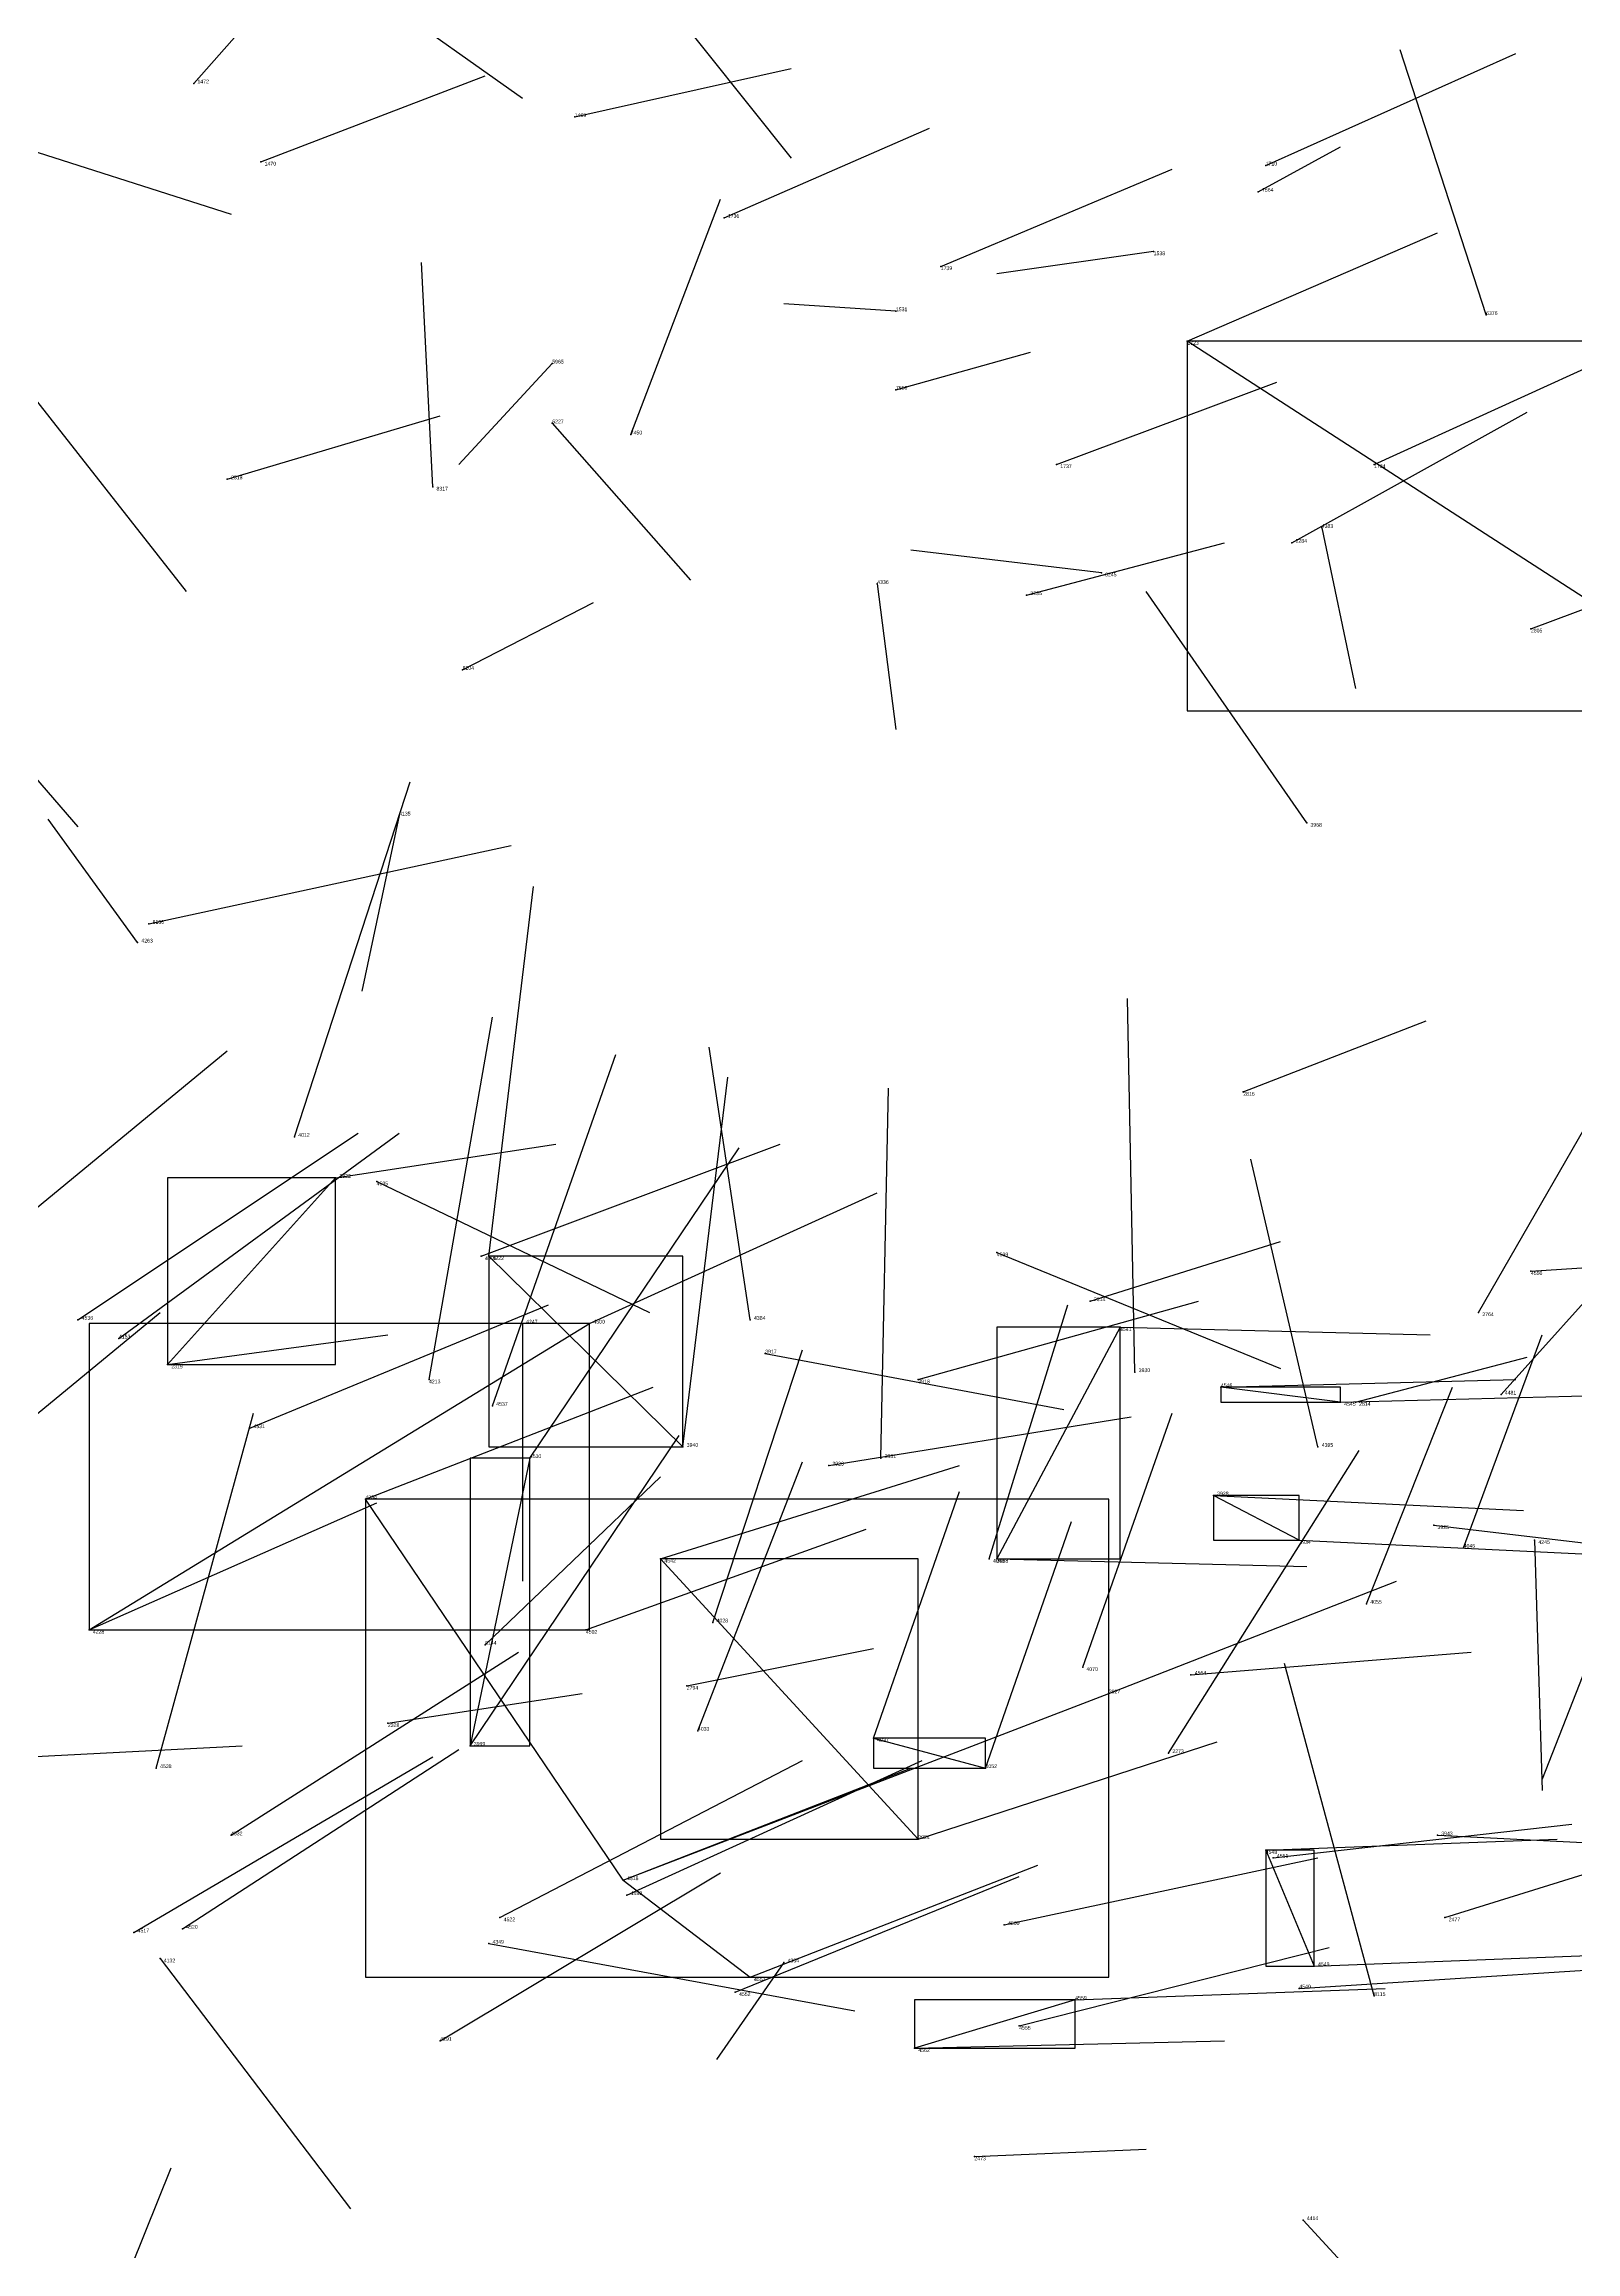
# Model space of a CAD drawing. Extents: x 59.1 to 70.8, y 600.3 to 605.1.
# Drawn here: x 65.839 to 66.249, y 603.394 to 603.984 of the extents above; entities that cross this region are included whole.
import ezdxf

# ---------------------------------------------------------------- set-up
doc = ezdxf.new("R2010")
doc.units = 0
for name, color, linetype in [('Clients', 3, 'CONTINUOUS'), ('Facilities', 3, 'CONTINUOUS'), ('Facilities_lines', 3, 'CONTINUOUS'), ('Min_max_boxes', 1, 'CONTINUOUS'), ('Normals', 1, 'CONTINUOUS'), ('Source_points', 5, 'CONTINUOUS'), ('Text', 3, 'CONTINUOUS')]:
    doc.layers.add(name, color=color, linetype=linetype)

msp = doc.modelspace()

# ---------------------------------------------------------------- linework, layer by layer
at = {"layer": 'Clients', "color": 5}
for p in [(66.145, 603.905, 449.219), (65.958, 603.66, 454.815), (65.985, 603.642, 454.373), (65.872, 603.631, 449.476), (66.154, 603.625, 454.149), (65.925, 603.595, 454.375), (66.152, 603.596, 454.278), (66.004, 603.579, 454.252), (66.094, 603.579, 454.178), (66.124, 603.543, 454.363), (65.953, 603.529, 454.58), (66.091, 603.523, 455.762), (66.179, 603.47, 454.088), (66.028, 603.467, 454.37), (66.072, 603.448, 454.203)]:
    msp.add_point(p, dxfattribs=at)
at = {"layer": 'Facilities', "color": 3}
for p in [(65.879, 603.974, 448.493), (65.981, 603.965, 449.344), (65.897, 603.953, 449.415), (66.166, 603.952, 449.179), (66.164, 603.945, 462.516), (66.021, 603.938, 449.304), (66.079, 603.925, 449.293), (66.136, 603.929, 448.346), (66.067, 603.913, 448.317), (66.225, 603.912, 454.46), (65.975, 603.899, 457.465), (66.067, 603.892, 462.663), (65.975, 603.883, 458.387), (65.996, 603.88, 460.68), (66.11, 603.872, 449.292), (66.195, 603.872, 449.218), (65.888, 603.868, 449.484), (65.943, 603.866, 460.621), (66.181, 603.855, 457.532), (66.173, 603.851, 449.286), (66.122, 603.843, 460.944), (66.062, 603.84, 458.41), (66.102, 603.837, 449.464), (66.237, 603.828, 449.233), (65.951, 603.817, 462.65), (65.934, 603.778, 457.451), (66.177, 603.776, 454.484), (65.867, 603.749, 459.131), (65.864, 603.744, 456.835), (66.16, 603.704, 449.383), (65.906, 603.692, 454.571), (65.917, 603.681, 449.525), (65.928, 603.68, 454.505), (65.956, 603.66, 454.437), (66.094, 603.661, 454.282), (66.237, 603.656, 454.166), (66.119, 603.648, 449.307), (65.848, 603.643, 454.53), (65.967, 603.642, 457.298), (66.028, 603.643, 457.319), (66.127, 603.641, 454.215), (66.223, 603.645, 453.015), (65.859, 603.638, 454.506), (66.032, 603.634, 454.462), (66.131, 603.629, 454.914), (65.942, 603.627, 454.758), (66.073, 603.627, 454.299), (66.229, 603.623, 456.975), (65.959, 603.62, 454.641), (66.186, 603.621, 454.16), (66.19, 603.621, 449.39), (65.894, 603.614, 454.442), (65.969, 603.606, 454.566), (66.01, 603.609, 454.886), (66.063, 603.606, 454.803), (66.18, 603.609, 457.343), (66.049, 603.604, 454.241), (66.211, 603.588, 454.014), (66.175, 603.584, 454.287), (66.219, 603.582, 455.773), (66.238, 603.584, 457.025), (66.092, 603.579, 455.777), (66.193, 603.567, 455.718), (65.851, 603.56, 454.5), (65.984, 603.56, 454.32), (66.018, 603.562, 455.721), (65.957, 603.556, 459.201), (66.117, 603.55, 455.738), (66.146, 603.548, 454.12), (66.011, 603.545, 449.423), (65.931, 603.535, 449.437), (66.014, 603.533, 455.762), (66.061, 603.531, 455.699), (65.869, 603.523, 454.647), (66.14, 603.527, 453.079), (65.889, 603.505, 454.573), (66.073, 603.504, 454.398), (66.212, 603.505, 454.064), (66.166, 603.501, 454.081), (66.168, 603.499, 454.281), (65.994, 603.493, 454.361), (65.995, 603.489, 454.43), (65.961, 603.483, 454.546), (66.096, 603.481, 454.324), (66.214, 603.483, 449.252), (65.863, 603.479, 454.512), (65.876, 603.48, 454.601), (65.958, 603.476, 458.32), (65.87, 603.472, 456.331), (66.037, 603.471, 458.321), (66.024, 603.463, 454.426), (66.175, 603.464, 454.232), (66.115, 603.461, 454.249), (66.195, 603.462, 459.67), (66.1, 603.454, 454.341), (65.945, 603.45, 456.282), (66.088, 603.419, 449.359), (66.176, 603.402, 457.126)]:
    msp.add_point(p, dxfattribs=at)
at = {"layer": 'Facilities_lines', "color": 3}
for p, q in [((66.298, 603.806, 449.297), (66.145, 603.905, 449.219)), ((65.917, 603.681, 449.525), (65.872, 603.631, 449.476)), ((66.01, 603.609, 454.886), (65.958, 603.66, 454.815)), ((65.851, 603.56, 454.5), (65.985, 603.642, 454.373)), ((66.127, 603.641, 454.215), (66.094, 603.579, 454.178)), ((66.186, 603.621, 454.16), (66.154, 603.625, 454.149)), ((65.969, 603.606, 454.566), (65.953, 603.529, 454.58)), ((65.994, 603.493, 454.361), (65.925, 603.595, 454.375)), ((66.175, 603.584, 454.287), (66.152, 603.596, 454.278)), ((66.073, 603.504, 454.398), (66.004, 603.579, 454.252)), ((65.994, 603.493, 454.361), (66.124, 603.543, 454.363)), ((66.061, 603.531, 455.699), (66.091, 603.523, 455.762)), ((66.166, 603.501, 454.081), (66.179, 603.47, 454.088)), ((65.994, 603.493, 454.361), (66.028, 603.467, 454.37)), ((66.115, 603.461, 454.249), (66.072, 603.448, 454.203))]:
    msp.add_line(p, q, dxfattribs=at)
at = {"layer": 'Min_max_boxes', "color": 1}
for p, q in [((66.298, 603.905, 449.219), (66.145, 603.905, 449.219)), ((66.145, 603.905, 449.219), (66.145, 603.806, 449.219)), ((66.298, 603.905, 449.297), (66.145, 603.905, 449.297)), ((66.145, 603.905, 449.297), (66.145, 603.806, 449.297)), ((66.145, 603.905, 449.219), (66.145, 603.905, 449.297)), ((66.145, 603.806, 449.219), (66.298, 603.806, 449.219)), ((66.145, 603.806, 449.297), (66.298, 603.806, 449.297)), ((66.145, 603.806, 449.219), (66.145, 603.806, 449.297)), ((65.917, 603.681, 449.476), (65.872, 603.681, 449.476)), ((65.872, 603.681, 449.476), (65.872, 603.631, 449.476)), ((65.917, 603.681, 449.525), (65.872, 603.681, 449.525)), ((65.872, 603.681, 449.525), (65.872, 603.631, 449.525)), ((65.872, 603.681, 449.476), (65.872, 603.681, 449.525)), ((65.917, 603.631, 449.476), (65.917, 603.681, 449.476)), ((65.917, 603.631, 449.525), (65.917, 603.681, 449.525)), ((65.917, 603.681, 449.476), (65.917, 603.681, 449.525)), ((66.01, 603.66, 454.815), (65.958, 603.66, 454.815)), ((65.958, 603.66, 454.815), (65.958, 603.609, 454.815)), ((66.01, 603.66, 454.886), (65.958, 603.66, 454.886)), ((65.958, 603.66, 454.886), (65.958, 603.609, 454.886)), ((65.958, 603.66, 454.815), (65.958, 603.66, 454.886)), ((66.01, 603.609, 454.815), (66.01, 603.66, 454.815)), ((66.01, 603.609, 454.886), (66.01, 603.66, 454.886)), ((66.01, 603.66, 454.815), (66.01, 603.66, 454.886)), ((65.985, 603.642, 454.373), (65.851, 603.642, 454.373)), ((65.851, 603.642, 454.373), (65.851, 603.56, 454.373)), ((65.985, 603.642, 454.5), (65.851, 603.642, 454.5)), ((65.851, 603.642, 454.5), (65.851, 603.56, 454.5)), ((65.851, 603.642, 454.373), (65.851, 603.642, 454.5)), ((65.985, 603.56, 454.373), (65.985, 603.642, 454.373)), ((65.985, 603.56, 454.5), (65.985, 603.642, 454.5)), ((65.985, 603.642, 454.373), (65.985, 603.642, 454.5)), ((66.127, 603.641, 454.178), (66.094, 603.641, 454.178)), ((66.094, 603.641, 454.178), (66.094, 603.579, 454.178)), ((66.127, 603.641, 454.215), (66.094, 603.641, 454.215)), ((66.094, 603.641, 454.215), (66.094, 603.579, 454.215)), ((66.094, 603.641, 454.178), (66.094, 603.641, 454.215)), ((66.127, 603.579, 454.178), (66.127, 603.641, 454.178)), ((66.127, 603.579, 454.215), (66.127, 603.641, 454.215)), ((66.127, 603.641, 454.178), (66.127, 603.641, 454.215)), ((65.872, 603.631, 449.476), (65.917, 603.631, 449.476)), ((65.872, 603.631, 449.525), (65.917, 603.631, 449.525)), ((65.872, 603.631, 449.476), (65.872, 603.631, 449.525)), ((65.917, 603.631, 449.476), (65.917, 603.631, 449.525)), ((66.186, 603.625, 454.149), (66.154, 603.625, 454.149)), ((66.154, 603.625, 454.149), (66.154, 603.621, 454.149)), ((66.186, 603.625, 454.16), (66.154, 603.625, 454.16)), ((66.154, 603.625, 454.16), (66.154, 603.621, 454.16)), ((66.154, 603.625, 454.149), (66.154, 603.625, 454.16)), ((66.186, 603.621, 454.149), (66.186, 603.625, 454.149)), ((66.186, 603.621, 454.16), (66.186, 603.625, 454.16)), ((66.186, 603.625, 454.149), (66.186, 603.625, 454.16)), ((66.154, 603.621, 454.149), (66.186, 603.621, 454.149)), ((66.154, 603.621, 454.16), (66.186, 603.621, 454.16)), ((66.154, 603.621, 454.149), (66.154, 603.621, 454.16)), ((66.186, 603.621, 454.149), (66.186, 603.621, 454.16)), ((65.969, 603.606, 454.566), (65.953, 603.606, 454.566)), ((65.953, 603.606, 454.566), (65.953, 603.529, 454.566)), ((65.969, 603.606, 454.58), (65.953, 603.606, 454.58)), ((65.953, 603.606, 454.58), (65.953, 603.529, 454.58)), ((65.953, 603.606, 454.566), (65.953, 603.606, 454.58)), ((65.958, 603.609, 454.815), (66.01, 603.609, 454.815)), ((65.958, 603.609, 454.886), (66.01, 603.609, 454.886)), ((65.958, 603.609, 454.815), (65.958, 603.609, 454.886)), ((65.969, 603.529, 454.566), (65.969, 603.606, 454.566)), ((65.969, 603.529, 454.58), (65.969, 603.606, 454.58)), ((65.969, 603.606, 454.566), (65.969, 603.606, 454.58)), ((66.01, 603.609, 454.815), (66.01, 603.609, 454.886)), ((66.124, 603.595, 454.361), (65.925, 603.595, 454.361)), ((65.925, 603.595, 454.361), (65.925, 603.467, 454.361)), ((66.124, 603.595, 454.375), (65.925, 603.595, 454.375)), ((65.925, 603.595, 454.375), (65.925, 603.467, 454.375)), ((65.925, 603.595, 454.361), (65.925, 603.595, 454.375)), ((66.124, 603.467, 454.361), (66.124, 603.595, 454.361)), ((66.124, 603.467, 454.375), (66.124, 603.595, 454.375)), ((66.124, 603.595, 454.361), (66.124, 603.595, 454.375)), ((66.175, 603.596, 454.278), (66.152, 603.596, 454.278)), ((66.152, 603.596, 454.278), (66.152, 603.584, 454.278)), ((66.175, 603.596, 454.287), (66.152, 603.596, 454.287)), ((66.152, 603.596, 454.287), (66.152, 603.584, 454.287)), ((66.152, 603.596, 454.278), (66.152, 603.596, 454.287)), ((66.175, 603.584, 454.278), (66.175, 603.596, 454.278)), ((66.175, 603.584, 454.287), (66.175, 603.596, 454.287)), ((66.175, 603.596, 454.278), (66.175, 603.596, 454.287)), ((66.152, 603.584, 454.278), (66.175, 603.584, 454.278)), ((66.152, 603.584, 454.287), (66.175, 603.584, 454.287)), ((66.152, 603.584, 454.278), (66.152, 603.584, 454.287)), ((66.175, 603.584, 454.278), (66.175, 603.584, 454.287)), ((66.073, 603.579, 454.252), (66.004, 603.579, 454.252)), ((66.004, 603.579, 454.252), (66.004, 603.504, 454.252)), ((66.073, 603.579, 454.398), (66.004, 603.579, 454.398)), ((66.004, 603.579, 454.398), (66.004, 603.504, 454.398)), ((66.004, 603.579, 454.252), (66.004, 603.579, 454.398)), ((66.073, 603.504, 454.252), (66.073, 603.579, 454.252)), ((66.073, 603.504, 454.398), (66.073, 603.579, 454.398)), ((66.073, 603.579, 454.252), (66.073, 603.579, 454.398)), ((66.094, 603.579, 454.178), (66.127, 603.579, 454.178)), ((66.094, 603.579, 454.215), (66.127, 603.579, 454.215)), ((66.094, 603.579, 454.178), (66.094, 603.579, 454.215)), ((66.127, 603.579, 454.178), (66.127, 603.579, 454.215)), ((65.851, 603.56, 454.373), (65.985, 603.56, 454.373)), ((65.851, 603.56, 454.5), (65.985, 603.56, 454.5)), ((65.851, 603.56, 454.373), (65.851, 603.56, 454.5)), ((65.985, 603.56, 454.373), (65.985, 603.56, 454.5)), ((65.953, 603.529, 454.566), (65.969, 603.529, 454.566)), ((65.953, 603.529, 454.58), (65.969, 603.529, 454.58)), ((65.953, 603.529, 454.566), (65.953, 603.529, 454.58)), ((65.969, 603.529, 454.566), (65.969, 603.529, 454.58)), ((66.091, 603.531, 455.699), (66.061, 603.531, 455.699)), ((66.061, 603.531, 455.699), (66.061, 603.523, 455.699)), ((66.091, 603.531, 455.762), (66.061, 603.531, 455.762)), ((66.061, 603.531, 455.762), (66.061, 603.523, 455.762)), ((66.061, 603.531, 455.699), (66.061, 603.531, 455.762)), ((66.091, 603.523, 455.699), (66.091, 603.531, 455.699)), ((66.091, 603.523, 455.762), (66.091, 603.531, 455.762)), ((66.091, 603.531, 455.699), (66.091, 603.531, 455.762)), ((66.061, 603.523, 455.699), (66.091, 603.523, 455.699)), ((66.061, 603.523, 455.762), (66.091, 603.523, 455.762)), ((66.061, 603.523, 455.699), (66.061, 603.523, 455.762)), ((66.091, 603.523, 455.699), (66.091, 603.523, 455.762)), ((66.004, 603.504, 454.252), (66.073, 603.504, 454.252)), ((66.004, 603.504, 454.398), (66.073, 603.504, 454.398)), ((66.004, 603.504, 454.252), (66.004, 603.504, 454.398)), ((66.073, 603.504, 454.252), (66.073, 603.504, 454.398)), ((66.179, 603.501, 454.081), (66.166, 603.501, 454.081)), ((66.166, 603.501, 454.081), (66.166, 603.47, 454.081)), ((66.179, 603.501, 454.088), (66.166, 603.501, 454.088)), ((66.166, 603.501, 454.088), (66.166, 603.47, 454.088)), ((66.166, 603.501, 454.081), (66.166, 603.501, 454.088)), ((66.179, 603.47, 454.081), (66.179, 603.501, 454.081)), ((66.179, 603.47, 454.088), (66.179, 603.501, 454.088)), ((66.179, 603.501, 454.081), (66.179, 603.501, 454.088)), ((66.166, 603.47, 454.081), (66.179, 603.47, 454.081)), ((66.166, 603.47, 454.088), (66.179, 603.47, 454.088)), ((66.166, 603.47, 454.081), (66.166, 603.47, 454.088)), ((66.179, 603.47, 454.081), (66.179, 603.47, 454.088)), ((65.925, 603.467, 454.361), (66.124, 603.467, 454.361)), ((65.925, 603.467, 454.375), (66.124, 603.467, 454.375)), ((65.925, 603.467, 454.361), (65.925, 603.467, 454.375)), ((66.124, 603.467, 454.361), (66.124, 603.467, 454.375)), ((66.115, 603.461, 454.203), (66.072, 603.461, 454.203)), ((66.072, 603.461, 454.203), (66.072, 603.448, 454.203)), ((66.115, 603.461, 454.249), (66.072, 603.461, 454.249)), ((66.072, 603.461, 454.249), (66.072, 603.448, 454.249)), ((66.072, 603.461, 454.203), (66.072, 603.461, 454.249)), ((66.115, 603.448, 454.203), (66.115, 603.461, 454.203)), ((66.115, 603.448, 454.249), (66.115, 603.461, 454.249)), ((66.115, 603.461, 454.203), (66.115, 603.461, 454.249)), ((66.072, 603.448, 454.203), (66.115, 603.448, 454.203)), ((66.072, 603.448, 454.249), (66.115, 603.448, 454.249)), ((66.072, 603.448, 454.203), (66.072, 603.448, 454.249)), ((66.115, 603.448, 454.203), (66.115, 603.448, 454.249))]:
    msp.add_line(p, q, dxfattribs=at)
at = {"layer": 'Normals', "color": 1}
for p, q in [((65.879, 603.974, 448.493), (65.942, 604.045, 448.461)), ((65.891, 604.024, 460.487), (65.967, 603.97, 460.45)), ((65.999, 604.004, 460.681), (66.039, 603.954, 460.604)), ((66.225, 603.912, 454.46), (66.202, 603.983, 454.393)), ((65.981, 603.965, 449.344), (66.039, 603.978, 449.424)), ((66.166, 603.952, 449.179), (66.233, 603.982, 449.247)), ((65.897, 603.953, 449.415), (65.957, 603.976, 449.491)), ((65.798, 603.968, 460.422), (65.889, 603.939, 460.391)), ((66.021, 603.938, 449.304), (66.076, 603.962, 449.384)), ((66.164, 603.945, 462.516), (66.186, 603.957, 462.613)), ((66.079, 603.925, 449.293), (66.141, 603.951, 449.367)), ((65.996, 603.88, 460.68), (66.02, 603.943, 460.754)), ((66.145, 603.905, 449.219), (66.212, 603.934, 449.288)), ((65.943, 603.866, 460.621), (65.94, 603.926, 460.701)), ((66.136, 603.929, 448.346), (66.094, 603.923, 448.436)), ((66.067, 603.913, 448.317), (66.037, 603.915, 448.412)), ((66.067, 603.892, 462.663), (66.103, 603.902, 462.756)), ((66.195, 603.872, 449.218), (66.263, 603.903, 449.284)), ((65.833, 603.894, 460.65), (65.877, 603.838, 460.58)), ((65.975, 603.899, 457.465), (65.95, 603.872, 457.558)), ((66.11, 603.872, 449.292), (66.169, 603.894, 449.369)), ((65.888, 603.868, 449.484), (65.945, 603.885, 449.565)), ((65.975, 603.883, 458.387), (66.012, 603.841, 458.47)), ((66.173, 603.851, 449.286), (66.236, 603.886, 449.355)), ((66.181, 603.855, 457.532), (66.19, 603.812, 457.622)), ((66.237, 603.828, 449.233), (66.307, 603.854, 449.3)), ((66.122, 603.843, 460.944), (66.071, 603.849, 461.03)), ((66.102, 603.837, 449.464), (66.155, 603.851, 449.548)), ((65.951, 603.817, 462.65), (65.986, 603.835, 462.742)), ((66.062, 603.84, 458.41), (66.067, 603.801, 458.502)), ((66.177, 603.776, 454.484), (66.134, 603.838, 454.418)), ((65.809, 603.82, 458.425), (65.848, 603.775, 458.505)), ((65.906, 603.692, 454.571), (65.937, 603.787, 454.562)), ((65.864, 603.744, 456.835), (65.84, 603.777, 456.926)), ((65.934, 603.778, 457.451), (65.924, 603.731, 457.539)), ((65.867, 603.749, 459.131), (65.964, 603.77, 459.146)), ((65.958, 603.66, 454.815), (65.97, 603.759, 454.807)), ((66.131, 603.629, 454.914), (66.129, 603.729, 454.911)), ((65.942, 603.627, 454.758), (65.959, 603.724, 454.739)), ((66.16, 603.704, 449.383), (66.209, 603.723, 449.468)), ((66.223, 603.645, 453.015), (66.265, 603.718, 453.069)), ((65.82, 603.659, 454.569), (65.888, 603.715, 454.616)), ((65.959, 603.62, 454.641), (65.992, 603.714, 454.629)), ((66.028, 603.643, 457.319), (66.017, 603.716, 457.252)), ((66.01, 603.609, 454.886), (66.022, 603.708, 454.878)), ((66.063, 603.606, 454.803), (66.065, 603.705, 454.789)), ((65.848, 603.643, 454.53), (65.923, 603.693, 454.573)), ((65.859, 603.638, 454.506), (65.934, 603.693, 454.543)), ((65.917, 603.681, 449.525), (65.976, 603.69, 449.605)), ((65.956, 603.66, 454.437), (66.036, 603.69, 454.489)), ((65.969, 603.606, 454.566), (66.025, 603.689, 454.565)), ((66.18, 603.609, 457.343), (66.162, 603.686, 457.282)), ((66.229, 603.623, 456.975), (66.282, 603.682, 456.913)), ((65.928, 603.68, 454.505), (66.001, 603.645, 454.564)), ((65.985, 603.642, 454.373), (66.062, 603.677, 454.426)), ((66.119, 603.648, 449.307), (66.17, 603.664, 449.392)), ((66.094, 603.661, 454.282), (66.17, 603.63, 454.339)), ((66.237, 603.656, 454.166), (66.313, 603.661, 454.23)), ((65.894, 603.614, 454.442), (65.974, 603.647, 454.492)), ((66.073, 603.627, 454.299), (66.148, 603.648, 454.361)), ((66.092, 603.579, 455.777), (66.113, 603.647, 455.847)), ((65.802, 603.589, 454.56), (65.87, 603.645, 454.607)), ((65.967, 603.642, 457.298), (65.967, 603.573, 457.371)), ((66.127, 603.641, 454.215), (66.21, 603.639, 454.271)), ((65.872, 603.631, 449.476), (65.931, 603.639, 449.556)), ((66.018, 603.562, 455.721), (66.042, 603.635, 455.785)), ((66.032, 603.634, 454.462), (66.112, 603.619, 454.52)), ((66.219, 603.582, 455.773), (66.24, 603.639, 455.853)), ((66.19, 603.621, 449.39), (66.236, 603.633, 449.478)), ((65.925, 603.595, 454.375), (66.002, 603.625, 454.431)), ((66.154, 603.625, 454.149), (66.233, 603.627, 454.21)), ((66.186, 603.621, 454.16), (66.265, 603.623, 454.221)), ((66.193, 603.567, 455.718), (66.216, 603.625, 455.796)), ((65.869, 603.523, 454.647), (65.895, 603.618, 454.628)), ((66.049, 603.604, 454.241), (66.13, 603.617, 454.298)), ((66.117, 603.55, 455.738), (66.141, 603.618, 455.808)), ((65.953, 603.529, 454.58), (66.009, 603.612, 454.579)), ((66.014, 603.533, 455.762), (66.042, 603.605, 455.825)), ((66.14, 603.527, 453.079), (66.191, 603.608, 453.107)), ((65.957, 603.556, 459.201), (66.004, 603.601, 459.277)), ((66.004, 603.579, 454.252), (66.084, 603.604, 454.307)), ((65.851, 603.56, 454.5), (65.928, 603.594, 454.553)), ((66.061, 603.531, 455.699), (66.084, 603.597, 455.771)), ((66.152, 603.596, 454.278), (66.235, 603.592, 454.333)), ((65.984, 603.56, 454.32), (66.059, 603.587, 454.38)), ((66.091, 603.523, 455.762), (66.114, 603.589, 455.834)), ((66.211, 603.588, 454.014), (66.287, 603.579, 454.079)), ((66.267, 603.589, 456.975), (66.24, 603.52, 457.042)), ((66.175, 603.584, 454.287), (66.258, 603.58, 454.342)), ((66.238, 603.584, 457.025), (66.24, 603.517, 457.099)), ((66.094, 603.579, 454.178), (66.177, 603.577, 454.233)), ((66.124, 603.543, 454.363), (66.201, 603.573, 454.419)), ((65.889, 603.505, 454.573), (65.966, 603.554, 454.615)), ((66.011, 603.545, 449.423), (66.061, 603.555, 449.509)), ((66.146, 603.548, 454.12), (66.221, 603.554, 454.186)), ((66.195, 603.462, 459.67), (66.171, 603.551, 459.709)), ((65.931, 603.535, 449.437), (65.983, 603.543, 449.522)), ((65.835, 603.526, 449.617), (65.892, 603.529, 449.699)), ((65.876, 603.48, 454.601), (65.95, 603.528, 454.648)), ((66.073, 603.504, 454.398), (66.153, 603.53, 454.453)), ((65.863, 603.479, 454.512), (65.943, 603.526, 454.549)), ((65.961, 603.483, 454.546), (66.042, 603.525, 454.587)), ((65.994, 603.493, 454.361), (66.071, 603.523, 454.417)), ((65.995, 603.489, 454.43), (66.074, 603.525, 454.481)), ((66.166, 603.501, 454.081), (66.244, 603.504, 454.144)), ((66.168, 603.499, 454.281), (66.248, 603.508, 454.34)), ((66.212, 603.505, 454.064), (66.292, 603.501, 454.124)), ((66.096, 603.481, 454.324), (66.18, 603.499, 454.375)), ((65.945, 603.45, 456.282), (66.02, 603.495, 456.331)), ((66.024, 603.463, 454.426), (66.1, 603.494, 454.483)), ((66.028, 603.467, 454.37), (66.105, 603.497, 454.426)), ((66.214, 603.483, 449.252), (66.259, 603.497, 449.34)), ((65.958, 603.476, 458.32), (66.056, 603.458, 458.312)), ((66.1, 603.454, 454.341), (66.183, 603.475, 454.393)), ((65.87, 603.472, 456.331), (65.921, 603.405, 456.385)), ((66.037, 603.471, 458.321), (66.019, 603.445, 458.416)), ((66.175, 603.464, 454.232), (66.253, 603.469, 454.294)), ((66.179, 603.47, 454.088), (66.257, 603.473, 454.151)), ((66.115, 603.461, 454.249), (66.198, 603.464, 454.305)), ((66.072, 603.448, 454.203), (66.155, 603.45, 454.259)), ((65.85, 603.359, 457.133), (65.873, 603.416, 457.212)), ((66.088, 603.419, 449.359), (66.134, 603.421, 449.448)), ((66.176, 603.402, 457.126), (66.212, 603.363, 457.211))]:
    msp.add_line(p, q, dxfattribs=at)
at = {"layer": 'Source_points', "color": 5}
for p in [(65.879, 603.974, 448.493), (65.981, 603.965, 449.344), (65.897, 603.953, 449.415), (66.166, 603.952, 449.179), (66.164, 603.945, 462.516), (66.021, 603.938, 449.304), (66.079, 603.925, 449.293), (66.136, 603.929, 448.346), (66.067, 603.913, 448.317), (66.225, 603.912, 454.46), (66.145, 603.905, 449.219), (65.975, 603.899, 457.465), (66.067, 603.892, 462.663), (65.975, 603.883, 458.387), (65.996, 603.88, 460.68), (66.11, 603.872, 449.292), (66.195, 603.872, 449.218), (65.888, 603.868, 449.484), (65.943, 603.866, 460.621), (66.181, 603.855, 457.532), (66.173, 603.851, 449.286), (66.122, 603.843, 460.944), (66.062, 603.84, 458.41), (66.102, 603.837, 449.464), (66.237, 603.828, 449.233), (65.951, 603.817, 462.65), (65.934, 603.778, 457.451), (66.177, 603.776, 454.484), (65.867, 603.749, 459.131), (65.864, 603.744, 456.835), (66.16, 603.704, 449.383), (65.906, 603.692, 454.571), (65.917, 603.681, 449.525), (65.928, 603.68, 454.505), (65.956, 603.66, 454.437), (65.958, 603.66, 454.815), (66.094, 603.661, 454.282), (66.237, 603.656, 454.166), (66.119, 603.648, 449.307), (65.848, 603.643, 454.53), (65.967, 603.642, 457.298), (65.985, 603.642, 454.373), (66.028, 603.643, 457.319), (66.127, 603.641, 454.215), (66.223, 603.645, 453.015), (65.859, 603.638, 454.506), (66.032, 603.634, 454.462), (65.872, 603.631, 449.476), (66.131, 603.629, 454.914), (65.942, 603.627, 454.758), (66.073, 603.627, 454.299), (66.154, 603.625, 454.149), (66.229, 603.623, 456.975), (65.959, 603.62, 454.641), (66.186, 603.621, 454.16), (66.19, 603.621, 449.39), (65.894, 603.614, 454.442), (65.969, 603.606, 454.566), (66.01, 603.609, 454.886), (66.063, 603.606, 454.803), (66.18, 603.609, 457.343), (66.049, 603.604, 454.241), (65.925, 603.595, 454.375), (66.152, 603.596, 454.278), (66.211, 603.588, 454.014), (66.175, 603.584, 454.287), (66.219, 603.582, 455.773), (66.238, 603.584, 457.025), (66.004, 603.579, 454.252), (66.092, 603.579, 455.777), (66.094, 603.579, 454.178), (66.193, 603.567, 455.718), (65.851, 603.56, 454.5), (65.984, 603.56, 454.32), (66.018, 603.562, 455.721), (65.957, 603.556, 459.201), (66.117, 603.55, 455.738), (66.146, 603.548, 454.12), (66.011, 603.545, 449.423), (66.124, 603.543, 454.363), (65.931, 603.535, 449.437), (65.953, 603.529, 454.58), (66.014, 603.533, 455.762), (66.061, 603.531, 455.699), (65.869, 603.523, 454.647), (66.091, 603.523, 455.762), (66.14, 603.527, 453.079), (65.889, 603.505, 454.573), (66.073, 603.504, 454.398), (66.212, 603.505, 454.064), (66.166, 603.501, 454.081), (66.168, 603.499, 454.281), (65.994, 603.493, 454.361), (65.995, 603.489, 454.43), (65.961, 603.483, 454.546), (66.096, 603.481, 454.324), (66.214, 603.483, 449.252), (65.863, 603.479, 454.512), (65.876, 603.48, 454.601), (65.958, 603.476, 458.32), (65.87, 603.472, 456.331), (66.037, 603.471, 458.321), (66.179, 603.47, 454.088), (66.024, 603.463, 454.426), (66.028, 603.467, 454.37), (66.175, 603.464, 454.232), (66.115, 603.461, 454.249), (66.195, 603.462, 459.67), (66.1, 603.454, 454.341), (65.945, 603.45, 456.282), (66.072, 603.448, 454.203), (66.088, 603.419, 449.359), (66.176, 603.402, 457.126)]:
    msp.add_point(p, dxfattribs=at)

# ---------------------------------------------------------------- texts
at = {"layer": 'Text', "color": 3}
for s, p in [('1472', (65.88, 603.974, 448.493)), ('1469', (65.981, 603.965, 449.344)), ('1470', (65.898, 603.952, 449.415)), ('1710', (66.166, 603.952, 449.179)), ('7564', (66.165, 603.945, 462.516)), ('1736', (66.022, 603.938, 449.304)), ('1739', (66.079, 603.924, 449.293)), ('1538', (66.136, 603.928, 448.346)), ('1531', (66.067, 603.913, 448.317)), ('6376', (66.225, 603.912, 454.46)), ('5965', (65.975, 603.899, 457.465)), ('1723', (66.145, 603.904, 449.219)), ('7558', (66.067, 603.892, 462.663)), ('6227', (65.975, 603.883, 458.387)), ('7450', (65.996, 603.88, 460.68)), ('1737', (66.111, 603.871, 449.292)), ('1734', (66.195, 603.871, 449.218)), ('2318', (65.889, 603.868, 449.484)), ('8317', (65.944, 603.865, 460.621)), ('4383', (66.181, 603.855, 457.532)), ('2284', (66.174, 603.851, 449.286)), ('4336', (66.062, 603.84, 458.41)), ('8245', (66.123, 603.842, 460.944)), ('2235', (66.103, 603.837, 449.464)), ('2805', (66.237, 603.827, 449.233)), ('8204', (65.951, 603.817, 462.65)), ('4135', (65.934, 603.778, 457.451)), ('3968', (66.178, 603.775, 454.484)), ('8166', (65.868, 603.749, 459.131)), ('4263', (65.865, 603.744, 456.835)), ('2816', (66.16, 603.703, 449.383)), ('4012', (65.907, 603.692, 454.571)), ('2322', (65.918, 603.681, 449.525)), ('4535', (65.928, 603.679, 454.505)), ('4505', (65.957, 603.659, 454.437)), ('4222', (65.959, 603.659, 454.815)), ('4539', (66.094, 603.66, 454.282)), ('4550', (66.237, 603.655, 454.166)), ('2314', (66.12, 603.648, 449.307)), ('4536', (65.849, 603.643, 454.53)), ('4247', (65.968, 603.642, 457.298)), ('4500', (65.986, 603.642, 454.373)), ('4384', (66.029, 603.643, 457.319)), ('4541', (66.127, 603.64, 454.215)), ('2764', (66.224, 603.644, 453.015)), ('4153', (65.859, 603.638, 454.506)), ('3917', (66.032, 603.634, 454.462)), ('2319', (65.873, 603.63, 449.476)), ('3930', (66.132, 603.629, 454.914)), ('4213', (65.942, 603.626, 454.758)), ('3918', (66.073, 603.626, 454.299)), ('4546', (66.154, 603.625, 454.149)), ('4481', (66.23, 603.623, 456.975)), ('4537', (65.96, 603.62, 454.641)), ('4545', (66.187, 603.62, 454.16)), ('2814', (66.191, 603.62, 449.39)), ('4531', (65.895, 603.614, 454.442)), ('4530', (65.969, 603.606, 454.566)), ('3940', (66.011, 603.609, 454.886)), ('3923', (66.05, 603.604, 454.241)), ('3931', (66.064, 603.606, 454.803)), ('4395', (66.181, 603.609, 457.343)), ('4234', (65.925, 603.595, 454.375)), ('3928', (66.153, 603.596, 454.278)), ('3925', (66.212, 603.587, 454.014)), ('3934', (66.175, 603.583, 454.287)), ('4046', (66.219, 603.582, 455.773)), ('4245', (66.239, 603.583, 457.025)), ('4542', (66.005, 603.578, 454.252)), ('4040', (66.093, 603.578, 455.777)), ('3958', (66.094, 603.578, 454.178)), ('4028', (66.019, 603.562, 455.721)), ('4055', (66.194, 603.567, 455.718)), ('4228', (65.852, 603.559, 454.5)), ('4502', (65.984, 603.559, 454.32)), ('8144', (65.957, 603.556, 459.201)), ('4070', (66.118, 603.549, 455.738)), ('4554', (66.147, 603.548, 454.12)), ('2794', (66.011, 603.544, 449.423)), ('3927', (66.124, 603.543, 454.363)), ('2328', (65.931, 603.534, 449.437)), ('4033', (66.014, 603.533, 455.762)), ('3999', (65.954, 603.529, 454.58)), ('4037', (66.062, 603.53, 455.699)), ('2273', (66.141, 603.527, 453.079)), ('4538', (65.87, 603.523, 454.647)), ('4052', (66.091, 603.523, 455.762)), ('4532', (65.889, 603.505, 454.573)), ('3924', (66.073, 603.504, 454.398)), ('3943', (66.213, 603.505, 454.064)), ('4548', (66.166, 603.5, 454.081)), ('4551', (66.169, 603.499, 454.281)), ('4518', (65.995, 603.493, 454.361)), ('4492', (65.996, 603.489, 454.43)), ('4520', (65.877, 603.48, 454.601)), ('4522', (65.962, 603.482, 454.546)), ('4560', (66.097, 603.481, 454.324)), ('2477', (66.215, 603.482, 449.252)), ('4517', (65.864, 603.479, 454.512)), ('4349', (65.959, 603.476, 458.32)), ('4132', (65.871, 603.471, 456.331)), ('4334', (66.038, 603.471, 458.321)), ('4549', (66.18, 603.47, 454.088)), ('4552', (66.025, 603.462, 454.426)), ('4553', (66.029, 603.466, 454.37)), ('4540', (66.175, 603.464, 454.232)), ('8115', (66.195, 603.462, 459.67)), ('4559', (66.115, 603.461, 454.249)), ('4291', (65.945, 603.45, 456.282)), ('4555', (66.1, 603.453, 454.341)), ('4562', (66.073, 603.447, 454.203)), ('2473', (66.088, 603.418, 449.359)), ('4414', (66.177, 603.402, 457.126))]:
    msp.add_text(s, height=0.001, dxfattribs=at).set_placement(p)

doc.saveas('drawing.dxf')
